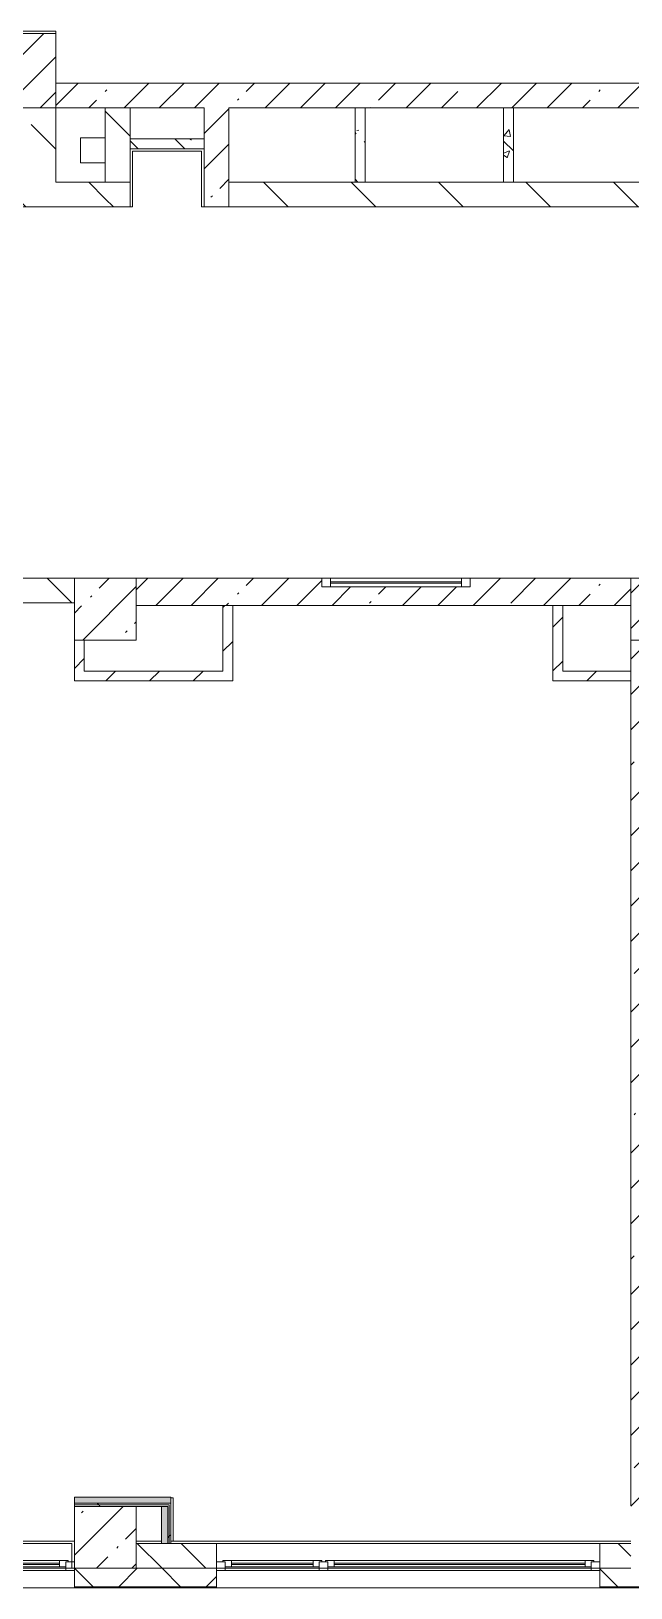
# Model space of a CAD drawing. Header units: millimetres. Extents: x 81632 to 272167, y -8553 to 29000.
# Drawn here: x 205521 to 210371, y -258 to 12320 of the extents above; entities that cross this region are included whole.
import ezdxf

# ---------------------------------------------------------------- set-up
doc = ezdxf.new("R2010")
doc.units = ezdxf.units.MM
for name, color, linetype, lineweight, true_color in [('A-FLOR-1', 7, 'Continuous', 5, 0xaaaaaa), ('I-WALL-2', 7, 'Continuous', 9, 0xe7e7e7), ('I-WALL-5', 7, 'Continuous', 5, 0x787878)]:
    doc.layers.add(name, color=color, linetype=linetype, lineweight=lineweight, true_color=true_color)
for name, color, linetype, lineweight in [('A-GLAZ-3', 7, 'Continuous', 5), ('A-WALL', 7, 'Continuous', 9), ('A-WALL-2', 7, 'Continuous', 5), ('I-WALL-3', 7, 'Continuous', 5), ('S-COLS-1', 7, 'Continuous', 5)]:
    doc.layers.add(name, color=color, linetype=linetype, lineweight=lineweight)
pattern_1 = [(45, (144961.33, 0), (-285.1231, 285.1231), []), (45, (145246.45, 0), (-285.1231, 285.1231), [504.031, -100.806, 16.764, -84.042])]
pattern_2 = [(135, (144961.33, 0), (-353.5534, -353.5534), [])]
pattern_3 = [(45, (144961.33, 0), (-176.7767, 176.7767), [])]
pattern_4 = [(135, (144961.33, 0), (-377.1708, -377.1708), [533.4, -88.9, 17.78, -88.9]), (135, (144961.33, 376.94), (-377.1708, -377.1708), []), (50, (144961.33, 0), (637.6445, -55.7866), [66.675, -733.425]), (355, (144961.3, 0), (-123.3494, 668.699), [53.34, -586.74]), (100.451, (145014.47, -4.65), (514.299, 612.908), [56.665, -623.315]), (46.184, (144961.3, 177.8), (948.776, -147.15), [100.012, -1100.137]), (96.636, (145040.4, 165.5), (830.909, 865.997), [84.998, -934.973]), (351.184, (144961.3, 177.8), (830.918, 865.988), [80.01, -880.11]), (21, (145050.23, 133.35), (530.6506, -357.9283), [66.675, -733.425]), (326, (145050.2, 133.35), (216.308, 644.6585), [53.34, -586.74]), (71.451, (145094.45, 103.5), (746.9596, 286.7243), [56.665, -623.315]), (37.5, (144961.33, 0), (10.8105, 295.9426), [16.764, -562.864, 16.764, -578.866, -588.962]), (37.5, (144961.33, 0), (10.8105, 295.9426), [-1175.258, 16.764, -572.198]), (7.5, (144961.33, 0), (233.8692, 350.6318), [16.764, -322.834, 16.764, -549.529, -224.472]), (7.5, (144961.33, 0), (233.8692, 350.6318), [-905.891, 16.764, -207.708]), (327.5, (144763.08, 0), (474.5678, -20.0513), [16.764, -205.486, 16.764, -676.656, -920.115]), (327.5, (144763.08, 0), (474.5678, -20.0513), [-915.67, 16.764, -903.351]), (317.5, (144674.2, 0), (518.4522, 88.9934), [16.764, -272.161, 16.764, -443.738, -653.415]), (317.5, (144674.2, 0), (518.4522, 88.9934), [-749.427, 16.764, -636.651])]
pattern_5 = [(45, (144961.3, 0), (-530.33, 530.33), []), (135, (144961.3, 0), (-530.33, -530.33), [])]

# ---------------------------------------------------------------- blocks, each defined once
blk = doc.blocks.new('BSC_Колонна _Прямоугольная - 500х500-V16-2_6_3_птичка')
at = {"layer": 'S-COLS-1'}
h = blk.add_hatch(dxfattribs=at)
h.set_pattern_fill('FP_51', color=256, style=0, pattern_type=2)
h.set_pattern_definition([(45, (-61160, -7650), (-285.1231, 285.1231), []), (45, (-60874.88, -7650), (-285.123, 285.123), [504.031, -100.806, 16.764, -84.042])])
h.paths.add_polyline_path([(-250, -250), (250, -250), (250, 250), (-250, 250)])
for p, q in [((250, 250), (-250, 250)), ((-250, 250), (-250, -250)), ((250, -250), (250, 250)), ((-250, -250), (250, -250))]:
    blk.add_line(p, q, dxfattribs=at)
blk = doc.blocks.new('BSC_Колонна _Прямоугольная - 500х500-V23-2_6_3_птичка')
at = {"layer": 'S-COLS-1'}
h = blk.add_hatch(dxfattribs=at)
h.set_pattern_fill('FP_58', color=256, style=0, pattern_type=2)
h.set_pattern_definition([(45, (-61160, -150), (-285.123, 285.123), []), (45, (-60874.88, -150), (-285.123, 285.123), [504.031, -100.806, 16.764, -84.042])])
h.paths.add_polyline_path([(-250, -250), (250, -250), (250, 250), (-250, 250)])
for p, q in [((250, 250), (-250, 250)), ((-250, 250), (-250, -250)), ((250, -250), (250, 250)), ((-250, -250), (250, -250))]:
    blk.add_line(p, q, dxfattribs=at)
blk = doc.blocks.new('BSC_Колонна _Прямоугольная - 500х500-V27-2_6_3_птичка')
at = {"layer": 'S-COLS-1'}
h = blk.add_hatch(dxfattribs=at)
h.set_pattern_fill('FP_62', color=256, style=0, pattern_type=2)
h.set_pattern_definition([(45, (-65660, -7650), (-285.1231, 285.1231), []), (45, (-65374.88, -7650), (-285.1231, 285.1231), [504.031, -100.806, 16.764, -84.042])])
h.paths.add_polyline_path([(-250, -250), (250, -250), (250, 250), (-250, 250)])
for p, q in [((250, 250), (-250, 250)), ((-250, 250), (-250, -250)), ((250, -250), (250, 250)), ((-250, -250), (250, -250))]:
    blk.add_line(p, q, dxfattribs=at)
blk = doc.blocks.new('BSC_Колонна _Прямоугольная - 600х600-V51-2_6_3_птичка')
at = {"layer": 'S-COLS-1'}
h = blk.add_hatch(dxfattribs=at)
h.set_pattern_fill('FP_91', color=256, style=0, pattern_type=2)
h.set_pattern_definition([(45, (-60460, -12000), (-285.1231, 285.1231), []), (45, (-60174.88, -12000), (-285.1231, 285.1231), [504.031, -100.806, 16.764, -84.042])])
h.paths.add_polyline_path([(-300, -300), (300, -300), (300, 300), (-300, 300)])
for p, q in [((300, 300), (-300, 300)), ((-300, 300), (-300, -300)), ((300, -300), (300, 300)), ((-300, -300), (300, -300))]:
    blk.add_line(p, q, dxfattribs=at)
blk = doc.blocks.new('120_Окно_СКБ_2Ст - 120_Окно_СКБ_2Ст 3100х2500 _мал_створка слева_-22446080-2_6_3_птичка')
at = {"layer": 'A-GLAZ-3'}
for p, q in [((-1550, -127), (-1550, -57)), ((-1550, -57), (-1480, -57)), ((1550, -57), (-1550, -57)), ((-1480, -57), (-1480, -127)), ((650, -87), (-1480, -87)), ((-1480, -87), (-1480, -127)), ((-1430, -137), (-1430, -87)), ((-1430, -107), (600, -107)), ((600, -117), (-1430, -117)), ((600, -137), (600, -87)), ((650, -127), (650, -57)), ((650, -57), (720, -57)), ((650, -127), (650, -87)), ((720, -57), (720, -127)), ((1480, -87), (720, -87)), ((720, -87), (720, -127)), ((770, -137), (770, -87)), ((770, -107), (1430, -107)), ((1430, -117), (770, -117)), ((1430, -137), (1430, -87)), ((1480, -127), (1480, -57)), ((1480, -57), (1550, -57)), ((1480, -127), (1480, -87)), ((1550, -57), (1550, -127)), ((-1480, -127), (-1550, -127)), ((-1550, -127), (-1500, -127)), ((-1480, -127), (-1500, -127)), ((-1500, -127), (-1500, -137)), ((-1500, -137), (670, -137)), ((670, -137), (-1500, -137)), ((720, -127), (650, -127)), ((670, -127), (650, -127)), ((670, -127), (700, -127)), ((670, -137), (670, -127)), ((720, -127), (700, -127)), ((700, -127), (700, -137)), ((700, -137), (1500, -137)), ((1500, -137), (700, -137)), ((1550, -127), (1480, -127)), ((1500, -127), (1480, -127)), ((1500, -127), (1550, -127)), ((1500, -137), (1500, -127))]:
    blk.add_line(p, q, dxfattribs=at)
blk = doc.blocks.new('120_Окно_СКБ_2Ст - 120_Окно_СКБ_2Ст 2100х2500 _мал створка СЛЕВА_-22446485-2_6_3_птичка')
at = {"layer": 'A-GLAZ-3'}
for p, q in [((-1050, -127), (-1050, -57)), ((-1050, -57), (-980, -57)), ((1050, -57), (-1050, -57)), ((-980, -57), (-980, -127)), ((-220, -87), (-980, -87)), ((-980, -87), (-980, -127)), ((-930, -137), (-930, -87)), ((-930, -107), (-270, -107)), ((-270, -117), (-930, -117)), ((-270, -137), (-270, -87)), ((-220, -127), (-220, -57)), ((-220, -57), (-150, -57)), ((-220, -127), (-220, -87)), ((-150, -57), (-150, -127)), ((980, -87), (-150, -87)), ((-150, -87), (-150, -127)), ((-100, -137), (-100, -87)), ((-100, -107), (930, -107)), ((930, -117), (-100, -117)), ((930, -137), (930, -87)), ((980, -127), (980, -57)), ((980, -57), (1050, -57)), ((980, -127), (980, -87)), ((1050, -57), (1050, -127)), ((-980, -127), (-1050, -127)), ((-1050, -127), (-1000, -127)), ((-980, -127), (-1000, -127)), ((-1000, -127), (-1000, -137)), ((-1000, -137), (-200, -137)), ((-200, -137), (-1000, -137)), ((-150, -127), (-220, -127)), ((-200, -127), (-220, -127)), ((-200, -127), (-170, -127)), ((-200, -137), (-200, -127)), ((-150, -127), (-170, -127)), ((-170, -127), (-170, -137)), ((-170, -137), (1000, -137)), ((1000, -137), (-170, -137)), ((1050, -127), (980, -127)), ((1000, -127), (980, -127)), ((1000, -127), (1050, -127)), ((1000, -137), (1000, -127))]:
    blk.add_line(p, q, dxfattribs=at)
blk = doc.blocks.new('120_Окно_СКБ_1Ст - 120_Окно_СКБ_1Ст 400х1200 EI30-24228621-2_6_3_птичка')
at = {"layer": 'A-GLAZ-3'}
for p, q in [((-600, 40), (-600, 110)), ((-600, 110), (-530, 110)), ((600, 110), (-600, 110)), ((-530, 40), (-600, 40)), ((-600, 40), (600, 40)), ((-530, 110), (-530, 40)), ((530, 80), (-530, 80)), ((530, 70), (-530, 70)), ((530, 40), (530, 110)), ((530, 110), (600, 110)), ((600, 40), (530, 40)), ((600, 110), (600, 40))]:
    blk.add_line(p, q, dxfattribs=at)

msp = doc.modelspace()

# ---------------------------------------------------------------- hatches: boundary and pattern name
at = {"layer": 'A-WALL-2'}
h = msp.add_hatch(dxfattribs=at)
h.set_pattern_fill('FP_75', color=256, style=0, pattern_type=2)
h.set_pattern_definition([(135, (144961.33, 0), (-176.7767, -176.7767), [])])
h.paths.add_polyline_path([(210371.3, -100), (210371.3, 100), (210121.3, 100), (210121.3, -100)])
h.paths.add_polyline_path([(206371.3, -100), (207021.3, -100), (207021.3, 100), (206371.3, 100)])
h = msp.add_hatch(dxfattribs=at)
h.set_pattern_fill('FP_65', color=256, style=0, pattern_type=2)
h.set_pattern_definition([(45, (144961.33, 0), (-353.5534, 353.5534), []), (135, (144961.33, 0), (-353.5534, -353.5534), [])])
h.paths.add_polyline_path([(217029.8, -250), (220661.3, -250), (220661.3, -100), (216521.3, -100), (216521.3, -250)])
h.paths.add_polyline_path([(214328.4, -250), (215621.3, -250), (215621.3, -100), (212021.3, -100), (212021.3, -250), (212527.5, -250)])
h.paths.add_polyline_path([(203771.3, -250), (203771.3, -100), (203021.3, -100), (203021.3, -250), (203522.8, -250)])
h.paths.add_polyline_path([(210726.5, -250), (211121.3, -250), (211121.3, -100), (210121.3, -100), (210121.3, -250)])
h.paths.add_polyline_path([(201871.3, -250), (202121.3, -250), (202121.3, -100), (201371.3, -100), (201371.3, -250), (201721.9, -250)])
h.paths.add_polyline_path([(206224.2, -250), (207021.3, -250), (207021.3, -100), (205871.3, -100), (205871.3, -250)])
h.paths.add_polyline_path([(198271.3, -250), (198271.3, -100), (196871.3, -100), (196871.3, -250), (198120.1, -250)])
h.paths.add_polyline_path([(187621.3, -250), (188997.7, -250), (188997.7, -100), (187621.3, -100)])
h.paths.add_polyline_path([(193771.3, -250), (193771.3, -100), (192371.3, -100), (192371.3, -250), (192717.3, -250)])
h.paths.add_polyline_path([(190271.3, -250), (190271.3, -100), (189897.7, -100), (189897.7, -250)])
h.paths.add_polyline_path([(184521.3, -250), (184521.3, -100), (182951.3, -100), (182951.3, -250), (184001.3, -250)])
h.paths.add_polyline_path([(180851.3, -250), (180851.3, -100), (179731.3, -100), (179731.3, -250), (180110.8, -250)])
h.paths.add_polyline_path([(174171.1, -250), (175871.3, -250), (175871.3, -100), (174171.1, -100)])
h.paths.add_polyline_path([(178309.9, -250), (178831.3, -250), (178831.3, -100), (177971.3, -100), (177971.3, -250)])
h.paths.add_polyline_path([(166571.3, -250), (167671.3, -250), (167671.3, -100), (166571.3, -100)])
h.paths.add_polyline_path([(162221.3, -250), (162221.3, -100), (161071.3, -100), (161071.3, -250), (162101.6, -250)])
h.paths.add_polyline_path([(171371.1, -250), (171371.1, -100), (169771.3, -100), (169771.3, -250), (171106.2, -250)])
h.paths.add_polyline_path([(163121.3, -250), (163771.3, -250), (163771.3, -100), (163121.3, -100), (163121.3, -151.3)])
h.paths.add_polyline_path([(153521.3, -250), (153521.3, -100), (149591.3, -100), (149591.3, -250), (153097, -250)])
h.paths.add_polyline_path([(148691.3, -250), (148691.3, -100), (144701.3, -100), (144701.3, -250), (148594.7, -250)])
h.paths.add_polyline_path([(156621.3, -250), (157971.3, -250), (157971.3, -100), (156621.3, -100)])
at = {"layer": 'I-WALL-2'}
for points in [[(206651.3, 425), (206651.3, 475), (205871.3, 475), (205871.3, 425)], [(206626.3, 100), (206626.3, 400), (206576.3, 400), (206576.3, 100)]]:
    msp.add_hatch(color=256, dxfattribs=at).paths.add_polyline_path(points)
at = {"layer": 'I-WALL-3'}
h = msp.add_hatch(dxfattribs=at)
h.set_pattern_fill('FP_73', color=256, style=0, pattern_type=2)
h.set_pattern_definition(pattern_1)
h.paths.add_polyline_path([(206921.3, 11700), (211121.3, 11700), (211121.3, 11900), (205721.3, 11900), (205721.3, 11700), (206321.3, 11700)])
h.paths.add_polyline_path([(199721.3, 11700), (205121.3, 11700), (205121.3, 11900), (199721.3, 11900)])
h = msp.add_hatch(dxfattribs=at)
h.set_pattern_fill('FP_76', color=256, style=0, pattern_type=2)
h.set_pattern_definition(pattern_2)
h.paths.add_polyline_path([(205721.3, 11100), (205721.3, 11700), (205521.3, 11700), (205521.3, 11100)])
h = msp.add_hatch(dxfattribs=at)
h.set_pattern_fill('FP_76', color=256, style=0, pattern_type=2)
h.set_pattern_definition(pattern_2)
h.paths.add_polyline_path([(206321.3, 11100), (206321.3, 11700), (206121.3, 11700), (206121.3, 11100), (206224.2, 11100)])
h = msp.add_hatch(dxfattribs=at)
h.set_pattern_fill('FP_76', color=256, style=0, pattern_type=2)
h.set_pattern_definition(pattern_2)
h.paths.add_polyline_path([(206121.3, 10900), (206321.3, 10900), (206321.3, 11700), (206121.3, 11700), (206121.3, 11100)])
h = msp.add_hatch(dxfattribs=at)
h.set_pattern_fill('FP_73', color=256, style=0, pattern_type=2)
h.set_pattern_definition(pattern_1)
h.paths.add_polyline_path([(206921.3, 10900), (207121.3, 10900), (207121.3, 11700), (206921.3, 11700), (206921.3, 10975.7)])
h = msp.add_hatch(dxfattribs=at)
h.set_pattern_fill('FP_76', color=256, style=0, pattern_type=2)
h.set_pattern_definition(pattern_2)
h.paths.add_polyline_path([(206121.3, 10900), (206121.3, 11100), (204301.3, 11100), (204301.3, 10900), (205323.8, 10900)])
h.paths.add_polyline_path([(203191.3, 10900), (203401.3, 10900), (203401.3, 11100), (203191.3, 11100), (203191.3, 10975.7)])
h.paths.add_polyline_path([(202271.3, 10900), (202491.3, 10900), (202491.3, 11100), (202271.3, 11100), (202271.3, 10975.7)])
h.paths.add_polyline_path([(201571.3, 10900), (201571.3, 11100), (201361.3, 11100), (201361.3, 10900)])
h.paths.add_polyline_path([(200461.3, 10900), (200461.3, 11100), (196871.3, 11100), (196871.3, 10900), (199921, 10900)])
h.paths.add_polyline_path([(196671.3, 10900), (196671.3, 11100), (192222, 11100), (192222, 10900), (196319.1, 10900)])
h = msp.add_hatch(dxfattribs=at)
h.set_pattern_fill('FP_76', color=256, style=0, pattern_type=2)
h.set_pattern_definition(pattern_2)
h.paths.add_polyline_path([(210726.5, 10900), (211521.3, 10900), (211521.3, 11100), (207121.3, 11100), (207124.7, 10900), (208925.6, 10900)])
h = msp.add_hatch(dxfattribs=at)
h.set_pattern_fill('FP_76', color=256, style=0, pattern_type=2)
h.set_pattern_definition(pattern_2)
h.paths.add_polyline_path([(205323.8, 7700), (205871.3, 7700), (205871.3, 7900), (204892.3, 7900), (204892.3, 7700)])
h.paths.add_polyline_path([(202392.3, 7700), (202392.3, 7900), (201871.3, 7900), (201871.3, 7700)])
h = msp.add_hatch(dxfattribs=at)
h.set_pattern_fill('FP_73', color=256, style=0, pattern_type=2)
h.set_pattern_definition(pattern_1)
h.paths.add_polyline_path([(209821.3, 7680), (210371.3, 7680), (210371.3, 7900), (209071.3, 7900), (209071.3, 7830), (207871.3, 7830), (207871.3, 7900), (206371.3, 7900), (206371.3, 7680), (209741.3, 7680)])
h = msp.add_hatch(dxfattribs=at)
h.set_pattern_fill('FP_77', color=256, style=0, pattern_type=2)
h.set_pattern_definition(pattern_3)
h.paths.add_polyline_path([(207151.3, 7150), (207151.3, 7680), (207071.3, 7680), (207071.3, 7150), (207124.7, 7150)])
h = msp.add_hatch(dxfattribs=at)
h.set_pattern_fill('FP_77', color=256, style=0, pattern_type=2)
h.set_pattern_definition(pattern_3)
h.paths.add_polyline_path([(209821.3, 7070), (209821.3, 7680), (209741.3, 7680), (209741.3, 7070)])
h = msp.add_hatch(dxfattribs=at)
h.set_pattern_fill('FP_77', color=256, style=0, pattern_type=2)
h.set_pattern_definition(pattern_3)
h.paths.add_polyline_path([(205951.3, 7150), (205951.3, 7400), (205871.3, 7400), (205871.3, 7150)])
h = msp.add_hatch(dxfattribs=at)
h.set_pattern_fill('FP_73', color=256, style=0, pattern_type=2)
h.set_pattern_definition(pattern_1)
h.paths.add_polyline_path([(210371.3, 400), (210591.3, 405), (210591.3, 7400), (210371.3, 7400), (210371.3, 405)])
h = msp.add_hatch(dxfattribs=at)
h.set_pattern_fill('FP_77', color=256, style=0, pattern_type=2)
h.set_pattern_definition(pattern_3)
h.paths.add_polyline_path([(207151.3, 7070), (207151.3, 7150), (205871.3, 7150), (205871.3, 7070), (207124.7, 7070)])
h = msp.add_hatch(dxfattribs=at)
h.set_pattern_fill('FP_77', color=256, style=0, pattern_type=2)
h.set_pattern_definition(pattern_3)
h.paths.add_polyline_path([(210371.3, 7070), (210371.3, 7150), (209821.3, 7150), (209821.3, 7070)])
h = msp.add_hatch(dxfattribs=at)
h.set_pattern_fill('FP_159', color=256, style=0, pattern_type=2)
h.set_pattern_definition(pattern_5)
h.paths.add_polyline_path([(206638.8, 412.5), (206651.3, 412.5), (206651.3, 425), (205871.3, 425), (205871.3, 412.5)])
h = msp.add_hatch(dxfattribs=at)
h.set_pattern_fill('FP_159', color=256, style=0, pattern_type=2)
h.set_pattern_definition(pattern_5)
h.paths.add_polyline_path([(206626.3, 400), (206638.8, 405), (206638.8, 412.5), (205871.3, 412.5), (205871.3, 400), (206576.3, 400)])
h = msp.add_hatch(dxfattribs=at)
h.set_pattern_fill('FP_159', color=256, style=0, pattern_type=2)
h.set_pattern_definition(pattern_5)
h.paths.add_polyline_path([(206638.8, 100), (206638.8, 400), (206626.3, 400), (206626.3, 100)])
h = msp.add_hatch(dxfattribs=at)
h.set_pattern_fill('FP_159', color=256, style=0, pattern_type=2)
h.set_pattern_definition(pattern_5)
h.paths.add_polyline_path([(206638.8, 100), (206651.3, 100), (206651.3, 412.5), (206638.8, 412.5), (206638.8, 400)])
at = {"layer": 'I-WALL-5'}
h = msp.add_hatch(dxfattribs=at)
h.set_pattern_fill('FP_80', color=256, style=0, pattern_type=2)
h.set_pattern_definition(pattern_4)
h.paths.add_polyline_path([(208221.3, 11100), (208221.3, 11700), (208141.3, 11700), (208141.3, 11100)])
h = msp.add_hatch(dxfattribs=at)
h.set_pattern_fill('FP_80', color=256, style=0, pattern_type=2)
h.set_pattern_definition(pattern_4)
h.paths.add_polyline_path([(209421.3, 11100), (209421.3, 11700), (209341.3, 11700), (209341.3, 11100)])
h = msp.add_hatch(dxfattribs=at)
h.set_pattern_fill('FP_80', color=256, style=0, pattern_type=2)
h.set_pattern_definition(pattern_4)
h.paths.add_polyline_path([(206921.3, 11370), (206921.3, 11450), (206321.3, 11450), (206321.3, 11370)])

# ---------------------------------------------------------------- linework, layer by layer
at = {"layer": 'A-FLOR-1'}
for p, q in [((205121.3, 12320), (205721.3, 12320)), ((205721.3, 12320), (205721.3, 12300)), ((205921.3, 11457), (206121.3, 11457)), ((205921.3, 11257), (205921.3, 11457)), ((206900.3, 11350), (206341.3, 11350)), ((206341.3, 11350), (206341.3, 10900)), ((206900.3, 10900), (206900.3, 11350)), ((206121.3, 11257), (205921.3, 11257)), ((206341.3, 10900), (206321.3, 10900)), ((206921.3, 10900), (206900.3, 10900)), ((206651.3, 470), (206671.3, 470)), ((206671.3, 470), (206671.3, 120))]:
    msp.add_line(p, q, dxfattribs=at)
at = {"layer": 'A-WALL'}
for p, q in [((206321.3, 11700), (206121.3, 11700)), ((208221.3, 11700), (208141.3, 11700)), ((209421.3, 11700), (209341.3, 11700)), ((206321.3, 11370), (206321.3, 11450)), ((206921.3, 11370), (206921.3, 11450)), ((207121.3, 10900), (207121.3, 11100)), ((208141.3, 11100), (208221.3, 11100)), ((209341.3, 11100), (209421.3, 11100)), ((207151.3, 7680), (207071.3, 7680)), ((209821.3, 7680), (209741.3, 7680)), ((210371.3, 7070), (210371.3, 7150)), ((206651.3, 425), (205871.3, 425)), ((206638.8, 412.5), (205871.3, 412.5)), ((206626.3, 400), (206576.3, 400)), ((206626.3, 400), (206626.3, 100)), ((206638.8, 412.5), (206638.8, 100)), ((206371.3, -100), (207021.3, -100)), ((210121.3, -100), (210371.3, -100)), ((205871.3, -250), (207021.3, -250)), ((210121.3, -250), (211121.3, -250)), ((205871.3, -253), (207021.3, -253)), ((210121.3, -253), (211121.3, -253))]:
    msp.add_line(p, q, dxfattribs=at)
at = {"layer": 'A-WALL-2'}
for p, q in [((201871.3, 100), (205851.3, 100)), ((205851.3, -100), (205851.3, 100)), ((206371.3, 100), (210371.3, 100)), ((207021.3, -258), (207021.3, 100)), ((210121.3, 100), (210121.3, -258)), ((205871.3, -100), (205871.3, -258)), ((207021.3, -100), (210371.3, -100)), ((211121.3, -258), (203021.3, -258))]:
    msp.add_line(p, q, dxfattribs=at)
at = {"layer": 'I-WALL-3'}
for p, q in [((211121.3, 11900), (205721.3, 11900)), ((205721.3, 11100), (205721.3, 11700)), ((205721.3, 11700), (206121.3, 11700)), ((206121.3, 11700), (206121.3, 11100)), ((206321.3, 11450), (206321.3, 11700)), ((206321.3, 11700), (206921.3, 11700)), ((206921.3, 11700), (206921.3, 11450)), ((207121.3, 11100), (207121.3, 11700)), ((207121.3, 11700), (208141.3, 11700)), ((208141.3, 11700), (208141.3, 11100)), ((208221.3, 11100), (208221.3, 11700)), ((208221.3, 11700), (209341.3, 11700)), ((209341.3, 11700), (209341.3, 11100)), ((209421.3, 11100), (209421.3, 11700)), ((209421.3, 11700), (211121.3, 11700)), ((206921.3, 11450), (206321.3, 11450)), ((206321.3, 11100), (206321.3, 11370)), ((206321.3, 11370), (206921.3, 11370)), ((206921.3, 11370), (206921.3, 10900)), ((206321.3, 11100), (205721.3, 11100)), ((206321.3, 10900), (206321.3, 11100)), ((208141.3, 11100), (207121.3, 11100)), ((209341.3, 11100), (208221.3, 11100)), ((211521.3, 11100), (209421.3, 11100)), ((204101.3, 10900), (206321.3, 10900)), ((206921.3, 10900), (211721.3, 10900)), ((204892.3, 7900), (205871.3, 7900)), ((207871.3, 7900), (206371.3, 7900)), ((210371.3, 7900), (209071.3, 7900)), ((205871.3, 7700), (201871.3, 7700)), ((206371.3, 7680), (207071.3, 7680)), ((207071.3, 7680), (207071.3, 7150)), ((207151.3, 7070), (207151.3, 7680)), ((207151.3, 7680), (209741.3, 7680)), ((209741.3, 7680), (209741.3, 7070)), ((209821.3, 7150), (209821.3, 7680)), ((209821.3, 7680), (210371.3, 7680)), ((205871.3, 7400), (205871.3, 7070)), ((205951.3, 7150), (205951.3, 7400)), ((210371.3, 7400), (210371.3, 7150)), ((205871.3, 7070), (207151.3, 7070)), ((207071.3, 7150), (205951.3, 7150)), ((209741.3, 7070), (210371.3, 7070)), ((210371.3, 7150), (209821.3, 7150)), ((210371.3, 7070), (210371.3, 405)), ((206651.3, 475), (205871.3, 475)), ((205871.3, 475), (205871.3, 400)), ((206371.3, 400), (206576.3, 400)), ((206576.3, 400), (206576.3, 100)), ((206651.3, 100), (206651.3, 475)), ((202120.5, 120), (205871.3, 120)), ((206371.3, 120), (206576.3, 120)), ((206650.5, 120), (210371.3, 120)), ((205871.3, -100), (203771.3, -100))]:
    msp.add_line(p, q, dxfattribs=at)

# ---------------------------------------------------------------- block references
at = {"layer": 'A-GLAZ-3'}
msp.add_blockref('120_Окно_СКБ_1Ст - 120_Окно_СКБ_1Ст 400х1200 EI30-24228621-2_6_3_птичка', (208471.3, 7790), dxfattribs=at)
at = {"layer": 'A-GLAZ-3', "rotation": 180}
for name, p in [('120_Окно_СКБ_2Ст - 120_Окно_СКБ_2Ст 2100х2500 _мал створка СЛЕВА_-22446485-2_6_3_птичка', (204821.3, -175)), ('120_Окно_СКБ_2Ст - 120_Окно_СКБ_2Ст 3100х2500 _мал_створка слева_-22446080-2_6_3_птичка', (208571.3, -175))]:
    msp.add_blockref(name, p, dxfattribs=at)
at = {"layer": 'S-COLS-1'}
for name, p in [('BSC_Колонна _Прямоугольная - 600х600-V51-2_6_3_птичка', (205421.3, 12000)), ('BSC_Колонна _Прямоугольная - 500х500-V16-2_6_3_птичка', (206121.3, 7650)), ('BSC_Колонна _Прямоугольная - 500х500-V27-2_6_3_птичка', (210621.3, 7650)), ('BSC_Колонна _Прямоугольная - 500х500-V23-2_6_3_птичка', (206121.3, 150))]:
    msp.add_blockref(name, p, dxfattribs=at)

doc.saveas('drawing.dxf')
